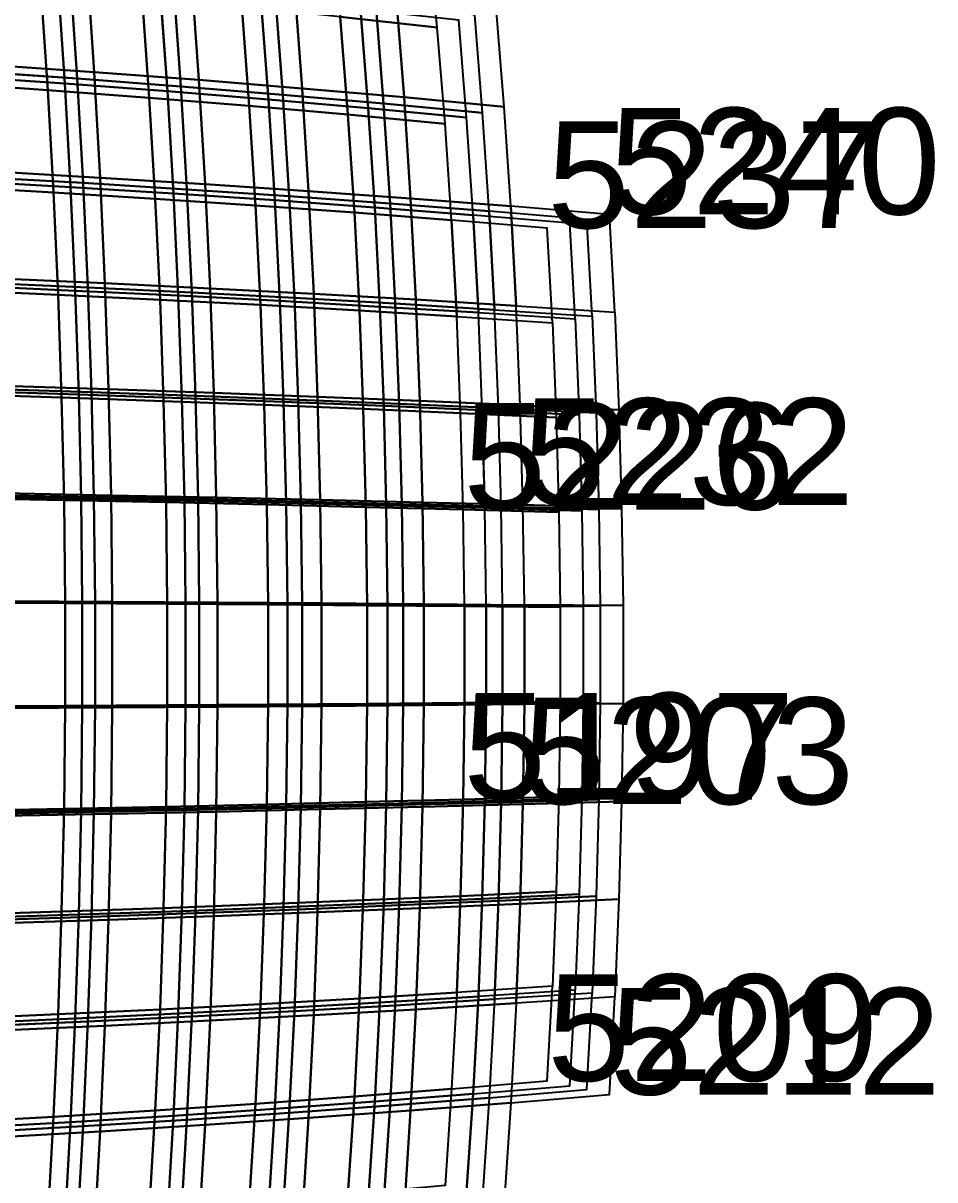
# Model space of a CAD drawing. Extents: x -19.1 to 22, y -19.1 to 19.9.
# Drawn here: x 13.43 to 21.98, y -4.93 to 5.92 of the extents above; entities that cross this region are included whole.
import ezdxf

# ---------------------------------------------------------------- set-up
doc = ezdxf.new("R2010")
doc.units = 0
for name, color, linetype in [('ERRORS', 7, 'CONTINUOUS'), ('LOWERTENDONS', 7, 'CONTINUOUS'), ('TESTBASES', 7, 'CONTINUOUS'), ('UPPERTENDONS', 7, 'CONTINUOUS')]:
    doc.layers.add(name, color=color, linetype=linetype)
doc.styles.get("Standard").update_dxf_attribs({"font": 'ARIAL.TTF', "width": 40, "oblique": 50})

msp = doc.modelspace()

# ---------------------------------------------------------------- linework, layer by layer
at = {"layer": 'LOWERTENDONS'}
for p, q in [((13.75, 6.324, 31.404), (13.816, 5.355, 31.554)), ((14.779, 5.284, 31.127), (14.71, 6.239, 30.983)), ((15.657, 6.149, 30.533), (15.727, 5.206, 30.672)), ((16.591, 6.051, 30.055), (16.664, 5.124, 30.187)), ((17.586, 5.037, 29.675), (17.512, 5.95, 29.549)), ((13.816, 5.355, 31.554), (13.87, 4.385, 31.68)), ((14.835, 4.326, 31.248), (14.779, 5.284, 31.127)), ((15.727, 5.206, 30.672), (15.786, 4.262, 30.786)), ((16.664, 5.124, 30.187), (16.725, 4.194, 30.298)), ((17.647, 4.122, 29.78), (17.586, 5.037, 29.675)), ((13.87, 4.385, 31.68), (13.914, 3.413, 31.781)), ((14.881, 3.367, 31.344), (14.835, 4.326, 31.248)), ((15.786, 4.262, 30.786), (15.835, 3.317, 30.879)), ((16.725, 4.194, 30.298), (16.772, 3.263, 30.385)), ((17.697, 3.207, 29.862), (17.647, 4.122, 29.78)), ((13.914, 3.413, 31.781), (13.947, 2.439, 31.856)), ((14.915, 2.406, 31.415), (14.881, 3.367, 31.344)), ((15.835, 3.317, 30.879), (15.869, 2.369, 30.948)), ((16.772, 3.263, 30.385), (16.81, 2.332, 30.45)), ((17.733, 2.292, 29.924), (17.697, 3.207, 29.862)), ((13.947, 2.439, 31.856), (13.969, 1.464, 31.905)), ((14.938, 1.445, 31.464), (14.915, 2.406, 31.415)), ((15.869, 2.369, 30.948), (15.893, 1.422, 30.994)), ((16.81, 2.332, 30.45), (16.833, 1.399, 30.495)), ((17.758, 1.376, 29.967), (17.733, 2.292, 29.924)), ((13.969, 1.464, 31.905), (13.979, 0.488, 31.929)), ((14.949, 0.482, 31.488), (14.938, 1.445, 31.464)), ((15.893, 1.422, 30.994), (15.906, 0.474, 31.017)), ((16.833, 1.399, 30.495), (16.845, 0.466, 30.516)), ((17.771, 0.458, 29.986), (17.758, 1.376, 29.967)), ((13.979, 0.488, 31.929), (13.979, -0.488, 31.929)), ((14.949, -0.482, 31.488), (14.949, 0.482, 31.488)), ((15.906, 0.474, 31.017), (15.906, -0.474, 31.017)), ((16.845, 0.466, 30.516), (16.845, -0.466, 30.516)), ((17.771, -0.458, 29.986), (17.771, 0.458, 29.986)), ((13.979, -0.488, 31.929), (13.969, -1.464, 31.905)), ((14.938, -1.445, 31.464), (14.949, -0.482, 31.488)), ((15.906, -0.474, 31.017), (15.893, -1.422, 30.994)), ((16.845, -0.466, 30.516), (16.833, -1.399, 30.495)), ((17.758, -1.376, 29.967), (17.771, -0.458, 29.986)), ((16.833, -1.399, 30.495), (16.81, -2.332, 30.45)), ((17.733, -2.292, 29.924), (17.758, -1.376, 29.967)), ((13.969, -1.464, 31.905), (13.947, -2.439, 31.856)), ((14.915, -2.406, 31.415), (14.938, -1.445, 31.464)), ((15.893, -1.422, 30.994), (15.869, -2.369, 30.948)), ((15.869, -2.369, 30.948), (15.835, -3.317, 30.879)), ((16.81, -2.332, 30.45), (16.772, -3.263, 30.385)), ((17.697, -3.207, 29.862), (17.733, -2.292, 29.924)), ((13.947, -2.439, 31.856), (13.914, -3.413, 31.781)), ((14.881, -3.367, 31.344), (14.915, -2.406, 31.415)), ((17.647, -4.122, 29.78), (17.697, -3.207, 29.862)), ((15.835, -3.317, 30.879), (15.786, -4.262, 30.786)), ((16.772, -3.263, 30.385), (16.725, -4.194, 30.298)), ((13.914, -3.413, 31.781), (13.87, -4.385, 31.68)), ((14.835, -4.326, 31.248), (14.881, -3.367, 31.344)), ((17.586, -5.037, 29.675), (17.647, -4.122, 29.78)), ((16.725, -4.194, 30.298), (16.664, -5.124, 30.187)), ((14.779, -5.284, 31.127), (14.835, -4.326, 31.248)), ((15.786, -4.262, 30.786), (15.727, -5.206, 30.672)), ((13.87, -4.385, 31.68), (13.816, -5.355, 31.554))]:
    msp.add_line(p, q, dxfattribs=at)
at = {"layer": 'TESTBASES'}
for points in [[(17.311, 5.882, 29.21), (17.224, 6.783, 29.066), (16.316, 6.898, 29.558), (16.401, 5.982, 29.71)], [(13.098, 5.532, 32.593), (14.093, 5.463, 32.188), (14.026, 6.451, 32.035), (13.034, 6.531, 32.433)], [(12.84, 5.423, 31.952), (13.816, 5.355, 31.554), (13.75, 6.324, 31.404), (12.778, 6.402, 31.795)], [(12.84, 5.423, 31.952), (13.816, 5.355, 31.554), (13.75, 6.324, 31.404), (12.778, 6.402, 31.795)], [(12.951, 5.47, 32.227), (13.934, 5.402, 31.826), (13.868, 6.378, 31.675), (12.888, 6.458, 32.068)], [(12.951, 5.47, 32.227), (13.934, 5.402, 31.826), (13.868, 6.378, 31.675), (12.888, 6.458, 32.068)], [(14.093, 5.463, 32.188), (15.075, 5.39, 31.752), (15.005, 6.364, 31.605), (14.026, 6.451, 32.035)], [(12.693, 5.361, 31.585), (13.657, 5.294, 31.192), (13.592, 6.251, 31.044), (12.631, 6.329, 31.43)], [(13.816, 5.355, 31.554), (14.779, 5.284, 31.127), (14.71, 6.239, 30.983), (13.75, 6.324, 31.404)], [(13.816, 5.355, 31.554), (14.779, 5.284, 31.127), (14.71, 6.239, 30.983), (13.75, 6.324, 31.404)], [(13.934, 5.402, 31.826), (14.906, 5.329, 31.395), (14.836, 6.292, 31.249), (13.868, 6.378, 31.675)], [(13.934, 5.402, 31.826), (14.906, 5.329, 31.395), (14.836, 6.292, 31.249), (13.868, 6.378, 31.675)], [(15.075, 5.39, 31.752), (16.043, 5.31, 31.288), (15.971, 6.272, 31.146), (15.005, 6.364, 31.605)], [(13.657, 5.294, 31.192), (14.609, 5.223, 30.77), (14.541, 6.167, 30.627), (13.592, 6.251, 31.044)], [(14.779, 5.284, 31.127), (15.727, 5.206, 30.672), (15.657, 6.149, 30.533), (14.71, 6.239, 30.983)], [(14.779, 5.284, 31.127), (15.727, 5.206, 30.672), (15.657, 6.149, 30.533), (14.71, 6.239, 30.983)], [(14.906, 5.329, 31.395), (15.863, 5.251, 30.936), (15.791, 6.201, 30.796), (14.836, 6.292, 31.249)], [(14.906, 5.329, 31.395), (15.863, 5.251, 30.936), (15.791, 6.201, 30.796), (14.836, 6.292, 31.249)], [(15.863, 5.251, 30.936), (16.808, 5.168, 30.447), (16.734, 6.104, 30.314), (15.791, 6.201, 30.796)], [(15.863, 5.251, 30.936), (16.808, 5.168, 30.447), (16.734, 6.104, 30.314), (15.791, 6.201, 30.796)], [(16.043, 5.31, 31.288), (16.999, 5.227, 30.794), (16.925, 6.173, 30.658), (15.971, 6.272, 31.146)], [(14.609, 5.223, 30.77), (15.547, 5.146, 30.32), (15.477, 6.078, 30.183), (14.541, 6.167, 30.627)], [(15.547, 5.146, 30.32), (16.473, 5.065, 29.841), (16.401, 5.982, 29.71), (15.477, 6.078, 30.183)], [(15.727, 5.206, 30.672), (16.664, 5.124, 30.187), (16.591, 6.051, 30.055), (15.657, 6.149, 30.533)], [(15.727, 5.206, 30.672), (16.664, 5.124, 30.187), (16.591, 6.051, 30.055), (15.657, 6.149, 30.533)], [(17.737, 5.08, 29.93), (17.663, 6.001, 29.803), (16.734, 6.104, 30.314), (16.808, 5.168, 30.447)], [(17.737, 5.08, 29.93), (17.663, 6.001, 29.803), (16.734, 6.104, 30.314), (16.808, 5.168, 30.447)], [(17.939, 5.138, 30.27), (17.864, 6.07, 30.142), (16.925, 6.173, 30.658), (16.999, 5.227, 30.794)], [(17.384, 4.979, 29.334), (17.311, 5.882, 29.21), (16.401, 5.982, 29.71), (16.473, 5.065, 29.841)], [(17.586, 5.037, 29.675), (17.512, 5.95, 29.549), (16.591, 6.051, 30.055), (16.664, 5.124, 30.187)], [(17.586, 5.037, 29.675), (17.512, 5.95, 29.549), (16.591, 6.051, 30.055), (16.664, 5.124, 30.187)], [(13.99, 4.423, 31.952), (13.934, 5.402, 31.826), (12.951, 5.47, 32.227), (13.004, 4.479, 32.358)], [(13.99, 4.423, 31.952), (13.934, 5.402, 31.826), (12.951, 5.47, 32.227), (13.004, 4.479, 32.358)], [(14.149, 4.473, 32.316), (14.093, 5.463, 32.188), (13.098, 5.532, 32.593), (13.152, 4.53, 32.726)], [(15.133, 4.412, 31.875), (15.075, 5.39, 31.752), (14.093, 5.463, 32.188), (14.149, 4.473, 32.316)], [(13.711, 4.335, 31.316), (13.657, 5.294, 31.192), (12.693, 5.361, 31.585), (12.745, 4.39, 31.714)], [(13.87, 4.385, 31.68), (13.816, 5.355, 31.554), (12.84, 5.423, 31.952), (12.893, 4.441, 32.082)], [(13.87, 4.385, 31.68), (13.816, 5.355, 31.554), (12.84, 5.423, 31.952), (12.893, 4.441, 32.082)], [(14.835, 4.326, 31.248), (14.779, 5.284, 31.127), (13.816, 5.355, 31.554), (13.87, 4.385, 31.68)], [(14.835, 4.326, 31.248), (14.779, 5.284, 31.127), (13.816, 5.355, 31.554), (13.87, 4.385, 31.68)], [(14.963, 4.363, 31.516), (14.906, 5.329, 31.395), (13.934, 5.402, 31.826), (13.99, 4.423, 31.952)], [(14.963, 4.363, 31.516), (14.906, 5.329, 31.395), (13.934, 5.402, 31.826), (13.99, 4.423, 31.952)], [(15.922, 4.299, 31.051), (15.863, 5.251, 30.936), (14.906, 5.329, 31.395), (14.963, 4.363, 31.516)], [(15.922, 4.299, 31.051), (15.863, 5.251, 30.936), (14.906, 5.329, 31.395), (14.963, 4.363, 31.516)], [(16.103, 4.347, 31.404), (16.043, 5.31, 31.288), (15.075, 5.39, 31.752), (15.133, 4.412, 31.875)], [(14.665, 4.276, 30.889), (14.609, 5.223, 30.77), (13.657, 5.294, 31.192), (13.711, 4.335, 31.316)], [(15.605, 4.213, 30.433), (15.547, 5.146, 30.32), (14.609, 5.223, 30.77), (14.665, 4.276, 30.889)], [(15.786, 4.262, 30.786), (15.727, 5.206, 30.672), (14.779, 5.284, 31.127), (14.835, 4.326, 31.248)], [(15.786, 4.262, 30.786), (15.727, 5.206, 30.672), (14.779, 5.284, 31.127), (14.835, 4.326, 31.248)], [(16.869, 4.23, 30.558), (16.808, 5.168, 30.447), (15.863, 5.251, 30.936), (15.922, 4.299, 31.051)], [(16.869, 4.23, 30.558), (16.808, 5.168, 30.447), (15.863, 5.251, 30.936), (15.922, 4.299, 31.051)], [(17.061, 4.278, 30.906), (16.999, 5.227, 30.794), (16.043, 5.31, 31.288), (16.103, 4.347, 31.404)], [(18.002, 4.205, 30.378), (17.939, 5.138, 30.27), (16.999, 5.227, 30.794), (17.061, 4.278, 30.906)], [(16.533, 4.146, 29.95), (16.473, 5.065, 29.841), (15.547, 5.146, 30.32), (15.605, 4.213, 30.433)], [(16.725, 4.194, 30.298), (16.664, 5.124, 30.187), (15.727, 5.206, 30.672), (15.786, 4.262, 30.786)], [(16.725, 4.194, 30.298), (16.664, 5.124, 30.187), (15.727, 5.206, 30.672), (15.786, 4.262, 30.786)], [(17.647, 4.122, 29.78), (17.586, 5.037, 29.675), (16.664, 5.124, 30.187), (16.725, 4.194, 30.298)], [(17.647, 4.122, 29.78), (17.586, 5.037, 29.675), (16.664, 5.124, 30.187), (16.725, 4.194, 30.298)], [(17.799, 4.158, 30.036), (17.737, 5.08, 29.93), (16.808, 5.168, 30.447), (16.869, 4.23, 30.558)], [(17.799, 4.158, 30.036), (17.737, 5.08, 29.93), (16.808, 5.168, 30.447), (16.869, 4.23, 30.558)], [(17.445, 4.075, 29.438), (17.384, 4.979, 29.334), (16.473, 5.065, 29.841), (16.533, 4.146, 29.95)], [(13.047, 3.486, 32.463), (14.033, 3.443, 32.054), (13.99, 4.423, 31.952), (13.004, 4.479, 32.358)], [(13.047, 3.486, 32.463), (14.033, 3.443, 32.054), (13.99, 4.423, 31.952), (13.004, 4.479, 32.358)], [(13.195, 3.526, 32.833), (14.193, 3.482, 32.419), (14.149, 4.473, 32.316), (13.152, 4.53, 32.726)], [(14.193, 3.482, 32.419), (15.18, 3.434, 31.973), (15.133, 4.412, 31.875), (14.149, 4.473, 32.316)], [(12.787, 3.417, 31.817), (13.754, 3.374, 31.416), (13.711, 4.335, 31.316), (12.745, 4.39, 31.714)], [(12.935, 3.457, 32.186), (13.914, 3.413, 31.781), (13.87, 4.385, 31.68), (12.893, 4.441, 32.082)], [(12.935, 3.457, 32.186), (13.914, 3.413, 31.781), (13.87, 4.385, 31.68), (12.893, 4.441, 32.082)], [(13.914, 3.413, 31.781), (14.881, 3.367, 31.344), (14.835, 4.326, 31.248), (13.87, 4.385, 31.68)], [(13.914, 3.413, 31.781), (14.881, 3.367, 31.344), (14.835, 4.326, 31.248), (13.87, 4.385, 31.68)], [(14.033, 3.443, 32.054), (15.009, 3.396, 31.613), (14.963, 4.363, 31.516), (13.99, 4.423, 31.952)], [(14.033, 3.443, 32.054), (15.009, 3.396, 31.613), (14.963, 4.363, 31.516), (13.99, 4.423, 31.952)], [(15.009, 3.396, 31.613), (15.971, 3.346, 31.145), (15.922, 4.299, 31.051), (14.963, 4.363, 31.516)], [(15.009, 3.396, 31.613), (15.971, 3.346, 31.145), (15.922, 4.299, 31.051), (14.963, 4.363, 31.516)], [(15.18, 3.434, 31.973), (16.153, 3.384, 31.499), (16.103, 4.347, 31.404), (15.133, 4.412, 31.875)], [(16.153, 3.384, 31.499), (17.109, 3.329, 30.995), (17.061, 4.278, 30.906), (16.103, 4.347, 31.404)], [(13.754, 3.374, 31.416), (14.71, 3.328, 30.984), (14.665, 4.276, 30.889), (13.711, 4.335, 31.316)], [(14.71, 3.328, 30.984), (15.653, 3.279, 30.525), (15.605, 4.213, 30.433), (14.665, 4.276, 30.889)], [(14.881, 3.367, 31.344), (15.835, 3.317, 30.879), (15.786, 4.262, 30.786), (14.835, 4.326, 31.248)], [(14.881, 3.367, 31.344), (15.835, 3.317, 30.879), (15.786, 4.262, 30.786), (14.835, 4.326, 31.248)], [(15.835, 3.317, 30.879), (16.772, 3.263, 30.385), (16.725, 4.194, 30.298), (15.786, 4.262, 30.786)], [(15.835, 3.317, 30.879), (16.772, 3.263, 30.385), (16.725, 4.194, 30.298), (15.786, 4.262, 30.786)], [(15.971, 3.346, 31.145), (16.917, 3.292, 30.646), (16.869, 4.23, 30.558), (15.922, 4.299, 31.051)], [(15.971, 3.346, 31.145), (16.917, 3.292, 30.646), (16.869, 4.23, 30.558), (15.922, 4.299, 31.051)], [(18.052, 3.271, 30.461), (18.002, 4.205, 30.378), (17.061, 4.278, 30.906), (17.109, 3.329, 30.995)], [(15.653, 3.279, 30.525), (16.58, 3.226, 30.036), (16.533, 4.146, 29.95), (15.605, 4.213, 30.433)], [(17.494, 3.17, 29.519), (17.445, 4.075, 29.438), (16.533, 4.146, 29.95), (16.58, 3.226, 30.036)], [(17.697, 3.207, 29.862), (17.647, 4.122, 29.78), (16.725, 4.194, 30.298), (16.772, 3.263, 30.385)], [(17.697, 3.207, 29.862), (17.647, 4.122, 29.78), (16.725, 4.194, 30.298), (16.772, 3.263, 30.385)], [(17.849, 3.234, 30.119), (17.799, 4.158, 30.036), (16.869, 4.23, 30.558), (16.917, 3.292, 30.646)], [(17.849, 3.234, 30.119), (17.799, 4.158, 30.036), (16.869, 4.23, 30.558), (16.917, 3.292, 30.646)], [(17.849, 3.234, 30.119), (18.765, 3.175, 29.565), (18.715, 4.081, 29.485), (17.799, 4.158, 30.036)], [(17.849, 3.234, 30.119), (18.765, 3.175, 29.565), (18.715, 4.081, 29.485), (17.799, 4.158, 30.036)], [(18.052, 3.271, 30.461), (18.978, 3.211, 29.901), (18.927, 4.128, 29.82), (18.002, 4.205, 30.378)], [(17.494, 3.17, 29.519), (18.391, 3.112, 28.976), (18.342, 4, 28.898), (17.445, 4.075, 29.438)], [(17.697, 3.207, 29.862), (18.604, 3.148, 29.312), (18.555, 4.046, 29.233), (17.647, 4.122, 29.78)], [(17.697, 3.207, 29.862), (18.604, 3.148, 29.312), (18.555, 4.046, 29.233), (17.647, 4.122, 29.78)], [(14.067, 2.46, 32.13), (14.033, 3.443, 32.054), (13.047, 3.486, 32.463), (13.077, 2.492, 32.542)], [(14.067, 2.46, 32.13), (14.033, 3.443, 32.054), (13.047, 3.486, 32.463), (13.077, 2.492, 32.542)], [(14.227, 2.488, 32.495), (14.193, 3.482, 32.419), (13.195, 3.526, 32.833), (13.226, 2.52, 32.912)], [(15.215, 2.454, 32.046), (15.18, 3.434, 31.973), (14.193, 3.482, 32.419), (14.227, 2.488, 32.495)], [(13.787, 2.411, 31.49), (13.754, 3.374, 31.416), (12.787, 3.417, 31.817), (12.817, 2.442, 31.894)], [(13.947, 2.439, 31.856), (13.914, 3.413, 31.781), (12.935, 3.457, 32.186), (12.966, 2.47, 32.264)], [(13.947, 2.439, 31.856), (13.914, 3.413, 31.781), (12.935, 3.457, 32.186), (12.966, 2.47, 32.264)], [(14.744, 2.378, 31.055), (14.71, 3.328, 30.984), (13.754, 3.374, 31.416), (13.787, 2.411, 31.49)], [(14.915, 2.406, 31.415), (14.881, 3.367, 31.344), (13.914, 3.413, 31.781), (13.947, 2.439, 31.856)], [(14.915, 2.406, 31.415), (14.881, 3.367, 31.344), (13.914, 3.413, 31.781), (13.947, 2.439, 31.856)], [(15.044, 2.426, 31.686), (15.009, 3.396, 31.613), (14.033, 3.443, 32.054), (14.067, 2.46, 32.13)], [(15.044, 2.426, 31.686), (15.009, 3.396, 31.613), (14.033, 3.443, 32.054), (14.067, 2.46, 32.13)], [(15.869, 2.369, 30.948), (15.835, 3.317, 30.879), (14.881, 3.367, 31.344), (14.915, 2.406, 31.415)], [(15.869, 2.369, 30.948), (15.835, 3.317, 30.879), (14.881, 3.367, 31.344), (14.915, 2.406, 31.415)], [(16.006, 2.39, 31.214), (15.971, 3.346, 31.145), (15.009, 3.396, 31.613), (15.044, 2.426, 31.686)], [(16.006, 2.39, 31.214), (15.971, 3.346, 31.145), (15.009, 3.396, 31.613), (15.044, 2.426, 31.686)], [(16.188, 2.417, 31.57), (16.153, 3.384, 31.499), (15.18, 3.434, 31.973), (15.215, 2.454, 32.046)], [(17.147, 2.379, 31.062), (17.109, 3.329, 30.995), (16.153, 3.384, 31.499), (16.188, 2.417, 31.57)], [(15.687, 2.342, 30.593), (15.653, 3.279, 30.525), (14.71, 3.328, 30.984), (14.744, 2.378, 31.055)], [(16.617, 2.305, 30.101), (16.58, 3.226, 30.036), (15.653, 3.279, 30.525), (15.687, 2.342, 30.593)], [(16.81, 2.332, 30.45), (16.772, 3.263, 30.385), (15.835, 3.317, 30.879), (15.869, 2.369, 30.948)], [(16.81, 2.332, 30.45), (16.772, 3.263, 30.385), (15.835, 3.317, 30.879), (15.869, 2.369, 30.948)], [(16.955, 2.352, 30.712), (16.917, 3.292, 30.646), (15.971, 3.346, 31.145), (16.006, 2.39, 31.214)], [(16.955, 2.352, 30.712), (16.917, 3.292, 30.646), (15.971, 3.346, 31.145), (16.006, 2.39, 31.214)], [(17.733, 2.292, 29.924), (17.697, 3.207, 29.862), (16.772, 3.263, 30.385), (16.81, 2.332, 30.45)], [(17.733, 2.292, 29.924), (17.697, 3.207, 29.862), (16.772, 3.263, 30.385), (16.81, 2.332, 30.45)], [(17.886, 2.311, 30.182), (17.849, 3.234, 30.119), (16.917, 3.292, 30.646), (16.955, 2.352, 30.712)], [(17.886, 2.311, 30.182), (17.849, 3.234, 30.119), (16.917, 3.292, 30.646), (16.955, 2.352, 30.712)], [(18.09, 2.338, 30.525), (18.052, 3.271, 30.461), (17.109, 3.329, 30.995), (17.147, 2.379, 31.062)], [(18.052, 3.271, 30.461), (18.978, 3.211, 29.901), (19.015, 2.294, 29.961), (18.09, 2.338, 30.525)], [(17.53, 2.265, 29.581), (17.494, 3.17, 29.519), (16.58, 3.226, 30.036), (16.617, 2.305, 30.101)], [(17.494, 3.17, 29.519), (18.391, 3.112, 28.976), (18.427, 2.223, 29.034), (17.53, 2.265, 29.581)], [(17.697, 3.207, 29.862), (18.604, 3.148, 29.312), (18.641, 2.249, 29.371), (17.733, 2.292, 29.924)], [(17.697, 3.207, 29.862), (18.604, 3.148, 29.312), (18.641, 2.249, 29.371), (17.733, 2.292, 29.924)], [(17.849, 3.234, 30.119), (18.765, 3.175, 29.565), (18.801, 2.268, 29.624), (17.886, 2.311, 30.182)], [(17.849, 3.234, 30.119), (18.765, 3.175, 29.565), (18.801, 2.268, 29.624), (17.886, 2.311, 30.182)], [(13.248, 1.513, 32.965), (14.25, 1.493, 32.546), (14.227, 2.488, 32.495), (13.226, 2.52, 32.912)], [(12.838, 1.466, 31.945), (13.809, 1.447, 31.539), (13.787, 2.411, 31.49), (12.817, 2.442, 31.894)], [(12.987, 1.483, 32.316), (13.969, 1.464, 31.905), (13.947, 2.439, 31.856), (12.966, 2.47, 32.264)], [(12.987, 1.483, 32.316), (13.969, 1.464, 31.905), (13.947, 2.439, 31.856), (12.966, 2.47, 32.264)], [(13.099, 1.496, 32.594), (14.09, 1.476, 32.18), (14.067, 2.46, 32.13), (13.077, 2.492, 32.542)], [(13.099, 1.496, 32.594), (14.09, 1.476, 32.18), (14.067, 2.46, 32.13), (13.077, 2.492, 32.542)], [(13.809, 1.447, 31.539), (14.767, 1.428, 31.103), (14.744, 2.378, 31.055), (13.787, 2.411, 31.49)], [(13.969, 1.464, 31.905), (14.938, 1.445, 31.464), (14.915, 2.406, 31.415), (13.947, 2.439, 31.856)], [(13.969, 1.464, 31.905), (14.938, 1.445, 31.464), (14.915, 2.406, 31.415), (13.947, 2.439, 31.856)], [(14.09, 1.476, 32.18), (15.067, 1.457, 31.735), (15.044, 2.426, 31.686), (14.067, 2.46, 32.13)], [(14.09, 1.476, 32.18), (15.067, 1.457, 31.735), (15.044, 2.426, 31.686), (14.067, 2.46, 32.13)], [(14.25, 1.493, 32.546), (15.238, 1.474, 32.096), (15.215, 2.454, 32.046), (14.227, 2.488, 32.495)], [(14.938, 1.445, 31.464), (15.893, 1.422, 30.994), (15.869, 2.369, 30.948), (14.915, 2.406, 31.415)], [(14.938, 1.445, 31.464), (15.893, 1.422, 30.994), (15.869, 2.369, 30.948), (14.915, 2.406, 31.415)], [(15.067, 1.457, 31.735), (16.03, 1.435, 31.26), (16.006, 2.39, 31.214), (15.044, 2.426, 31.686)], [(15.067, 1.457, 31.735), (16.03, 1.435, 31.26), (16.006, 2.39, 31.214), (15.044, 2.426, 31.686)], [(15.238, 1.474, 32.096), (16.213, 1.451, 31.616), (16.188, 2.417, 31.57), (15.215, 2.454, 32.046)], [(16.03, 1.435, 31.26), (16.978, 1.411, 30.757), (16.955, 2.352, 30.712), (16.006, 2.39, 31.214)], [(16.03, 1.435, 31.26), (16.978, 1.411, 30.757), (16.955, 2.352, 30.712), (16.006, 2.39, 31.214)], [(16.213, 1.451, 31.616), (17.171, 1.427, 31.107), (17.147, 2.379, 31.062), (16.188, 2.417, 31.57)], [(14.767, 1.428, 31.103), (15.711, 1.406, 30.638), (15.687, 2.342, 30.593), (14.744, 2.378, 31.055)], [(15.711, 1.406, 30.638), (16.64, 1.383, 30.145), (16.617, 2.305, 30.101), (15.687, 2.342, 30.593)], [(15.893, 1.422, 30.994), (16.833, 1.399, 30.495), (16.81, 2.332, 30.45), (15.869, 2.369, 30.948)], [(15.893, 1.422, 30.994), (16.833, 1.399, 30.495), (16.81, 2.332, 30.45), (15.869, 2.369, 30.948)], [(17.554, 1.36, 29.623), (17.53, 2.265, 29.581), (16.617, 2.305, 30.101), (16.64, 1.383, 30.145)], [(17.758, 1.376, 29.967), (17.733, 2.292, 29.924), (16.81, 2.332, 30.45), (16.833, 1.399, 30.495)], [(17.758, 1.376, 29.967), (17.733, 2.292, 29.924), (16.81, 2.332, 30.45), (16.833, 1.399, 30.495)], [(17.911, 1.388, 30.225), (17.886, 2.311, 30.182), (16.955, 2.352, 30.712), (16.978, 1.411, 30.757)], [(17.911, 1.388, 30.225), (17.886, 2.311, 30.182), (16.955, 2.352, 30.712), (16.978, 1.411, 30.757)], [(18.114, 1.403, 30.569), (18.09, 2.338, 30.525), (17.147, 2.379, 31.062), (17.171, 1.427, 31.107)], [(17.733, 2.292, 29.924), (18.641, 2.249, 29.371), (18.666, 1.349, 29.409), (17.759, 1.376, 29.966)], [(17.733, 2.292, 29.924), (18.641, 2.249, 29.371), (18.666, 1.349, 29.409), (17.759, 1.376, 29.966)], [(17.886, 2.311, 30.182), (18.801, 2.268, 29.624), (18.827, 1.361, 29.663), (17.912, 1.388, 30.224)], [(17.886, 2.311, 30.182), (18.801, 2.268, 29.624), (18.827, 1.361, 29.663), (17.912, 1.388, 30.224)], [(18.09, 2.338, 30.525), (19.015, 2.294, 29.961), (19.041, 1.377, 30), (18.115, 1.403, 30.568)], [(17.53, 2.265, 29.581), (18.427, 2.223, 29.034), (18.452, 1.334, 29.072), (17.555, 1.36, 29.622)], [(13.819, 0.482, 31.563), (13.809, 1.447, 31.539), (12.838, 1.466, 31.945), (12.849, 0.488, 31.971)], [(13.979, 0.488, 31.929), (13.969, 1.464, 31.905), (12.987, 1.483, 32.316), (12.998, 0.494, 32.342)], [(13.979, 0.488, 31.929), (13.969, 1.464, 31.905), (12.987, 1.483, 32.316), (12.998, 0.494, 32.342)], [(14.1, 0.492, 32.204), (14.09, 1.476, 32.18), (13.099, 1.496, 32.594), (13.11, 0.498, 32.62)], [(14.1, 0.492, 32.204), (14.09, 1.476, 32.18), (13.099, 1.496, 32.594), (13.11, 0.498, 32.62)], [(14.26, 0.497, 32.571), (14.25, 1.493, 32.546), (13.248, 1.513, 32.965), (13.259, 0.504, 32.992)], [(14.777, 0.476, 31.127), (14.767, 1.428, 31.103), (13.809, 1.447, 31.539), (13.819, 0.482, 31.563)], [(14.949, 0.482, 31.488), (14.938, 1.445, 31.464), (13.969, 1.464, 31.905), (13.979, 0.488, 31.929)], [(14.949, 0.482, 31.488), (14.938, 1.445, 31.464), (13.969, 1.464, 31.905), (13.979, 0.488, 31.929)], [(15.077, 0.486, 31.759), (15.067, 1.457, 31.735), (14.09, 1.476, 32.18), (14.1, 0.492, 32.204)], [(15.077, 0.486, 31.759), (15.067, 1.457, 31.735), (14.09, 1.476, 32.18), (14.1, 0.492, 32.204)], [(15.249, 0.491, 32.121), (15.238, 1.474, 32.096), (14.25, 1.493, 32.546), (14.26, 0.497, 32.571)], [(15.723, 0.469, 30.661), (15.711, 1.406, 30.638), (14.767, 1.428, 31.103), (14.777, 0.476, 31.127)], [(15.906, 0.474, 31.017), (15.893, 1.422, 30.994), (14.938, 1.445, 31.464), (14.949, 0.482, 31.488)], [(15.906, 0.474, 31.017), (15.893, 1.422, 30.994), (14.938, 1.445, 31.464), (14.949, 0.482, 31.488)], [(16.042, 0.479, 31.284), (16.03, 1.435, 31.26), (15.067, 1.457, 31.735), (15.077, 0.486, 31.759)], [(16.042, 0.479, 31.284), (16.03, 1.435, 31.26), (15.067, 1.457, 31.735), (15.077, 0.486, 31.759)], [(16.225, 0.484, 31.64), (16.213, 1.451, 31.616), (15.238, 1.474, 32.096), (15.249, 0.491, 32.121)], [(16.845, 0.466, 30.516), (16.833, 1.399, 30.495), (15.893, 1.422, 30.994), (15.906, 0.474, 31.017)], [(16.845, 0.466, 30.516), (16.833, 1.399, 30.495), (15.893, 1.422, 30.994), (15.906, 0.474, 31.017)], [(16.99, 0.47, 30.779), (16.978, 1.411, 30.757), (16.03, 1.435, 31.26), (16.042, 0.479, 31.284)], [(16.99, 0.47, 30.779), (16.978, 1.411, 30.757), (16.03, 1.435, 31.26), (16.042, 0.479, 31.284)], [(17.184, 0.476, 31.129), (17.171, 1.427, 31.107), (16.213, 1.451, 31.616), (16.225, 0.484, 31.64)], [(17.924, 0.462, 30.244), (17.911, 1.388, 30.225), (16.978, 1.411, 30.757), (16.99, 0.47, 30.779)], [(17.924, 0.462, 30.244), (17.911, 1.388, 30.225), (16.978, 1.411, 30.757), (16.99, 0.47, 30.779)], [(18.128, 0.467, 30.588), (18.114, 1.403, 30.569), (17.171, 1.427, 31.107), (17.184, 0.476, 31.129)], [(16.652, 0.461, 30.166), (16.64, 1.383, 30.145), (15.711, 1.406, 30.638), (15.723, 0.469, 30.661)], [(17.567, 0.453, 29.642), (17.554, 1.36, 29.623), (16.64, 1.383, 30.145), (16.652, 0.461, 30.166)], [(17.771, 0.458, 29.986), (17.758, 1.376, 29.967), (16.833, 1.399, 30.495), (16.845, 0.466, 30.516)], [(17.771, 0.458, 29.986), (17.758, 1.376, 29.967), (16.833, 1.399, 30.495), (16.845, 0.466, 30.516)], [(17.554, 1.36, 29.623), (18.452, 1.334, 29.072), (18.465, 0.445, 29.092), (17.567, 0.453, 29.643)], [(17.758, 1.376, 29.967), (18.666, 1.349, 29.409), (18.679, 0.45, 29.43), (17.771, 0.458, 29.987)], [(17.758, 1.376, 29.967), (18.666, 1.349, 29.409), (18.679, 0.45, 29.43), (17.771, 0.458, 29.987)], [(17.911, 1.388, 30.225), (18.827, 1.361, 29.663), (18.84, 0.454, 29.683), (17.924, 0.462, 30.245)], [(17.911, 1.388, 30.225), (18.827, 1.361, 29.663), (18.84, 0.454, 29.683), (17.924, 0.462, 30.245)], [(18.114, 1.403, 30.569), (19.041, 1.377, 30), (19.054, 0.459, 30.021), (18.128, 0.467, 30.589)], [(12.849, 0.488, 31.971), (13.819, 0.482, 31.563), (13.819, -0.482, 31.563), (12.849, -0.488, 31.971)], [(12.998, 0.494, 32.342), (13.979, 0.488, 31.929), (13.979, -0.488, 31.929), (12.998, -0.494, 32.342)], [(12.998, 0.494, 32.342), (13.979, 0.488, 31.929), (13.979, -0.488, 31.929), (12.998, -0.494, 32.342)], [(13.11, 0.498, 32.62), (14.1, 0.492, 32.204), (14.1, -0.492, 32.204), (13.11, -0.498, 32.62)], [(13.11, 0.498, 32.62), (14.1, 0.492, 32.204), (14.1, -0.492, 32.204), (13.11, -0.498, 32.62)], [(13.259, 0.504, 32.992), (14.26, 0.497, 32.571), (14.26, -0.497, 32.571), (13.259, -0.504, 32.992)], [(13.819, 0.482, 31.563), (14.777, 0.476, 31.127), (14.777, -0.476, 31.127), (13.819, -0.482, 31.563)], [(13.979, 0.488, 31.929), (14.949, 0.482, 31.488), (14.949, -0.482, 31.488), (13.979, -0.488, 31.929)], [(13.979, 0.488, 31.929), (14.949, 0.482, 31.488), (14.949, -0.482, 31.488), (13.979, -0.488, 31.929)], [(14.1, 0.492, 32.204), (15.077, 0.486, 31.759), (15.077, -0.486, 31.759), (14.1, -0.492, 32.204)], [(14.1, 0.492, 32.204), (15.077, 0.486, 31.759), (15.077, -0.486, 31.759), (14.1, -0.492, 32.204)], [(14.26, 0.497, 32.571), (15.249, 0.491, 32.121), (15.249, -0.491, 32.121), (14.26, -0.497, 32.571)], [(14.777, 0.476, 31.127), (15.723, 0.469, 30.661), (15.723, -0.469, 30.661), (14.777, -0.476, 31.127)], [(14.949, 0.482, 31.488), (15.906, 0.474, 31.017), (15.906, -0.474, 31.017), (14.949, -0.482, 31.488)], [(14.949, 0.482, 31.488), (15.906, 0.474, 31.017), (15.906, -0.474, 31.017), (14.949, -0.482, 31.488)], [(15.077, 0.486, 31.759), (16.042, 0.479, 31.284), (16.042, -0.479, 31.284), (15.077, -0.486, 31.759)], [(15.077, 0.486, 31.759), (16.042, 0.479, 31.284), (16.042, -0.479, 31.284), (15.077, -0.486, 31.759)], [(15.249, 0.491, 32.121), (16.225, 0.484, 31.64), (16.225, -0.484, 31.64), (15.249, -0.491, 32.121)], [(15.723, 0.469, 30.661), (16.652, 0.461, 30.166), (16.652, -0.461, 30.166), (15.723, -0.469, 30.661)], [(15.906, 0.474, 31.017), (16.845, 0.466, 30.516), (16.845, -0.466, 30.516), (15.906, -0.474, 31.017)], [(15.906, 0.474, 31.017), (16.845, 0.466, 30.516), (16.845, -0.466, 30.516), (15.906, -0.474, 31.017)], [(16.042, 0.479, 31.284), (16.99, 0.47, 30.779), (16.99, -0.47, 30.779), (16.042, -0.479, 31.284)], [(16.042, 0.479, 31.284), (16.99, 0.47, 30.779), (16.99, -0.47, 30.779), (16.042, -0.479, 31.284)], [(16.225, 0.484, 31.64), (17.184, 0.476, 31.129), (17.184, -0.476, 31.129), (16.225, -0.484, 31.64)], [(17.567, 0.453, 29.642), (17.567, -0.453, 29.642), (16.652, -0.461, 30.166), (16.652, 0.461, 30.166)], [(17.771, 0.458, 29.986), (17.771, -0.458, 29.986), (16.845, -0.466, 30.516), (16.845, 0.466, 30.516)], [(17.771, 0.458, 29.986), (17.771, -0.458, 29.986), (16.845, -0.466, 30.516), (16.845, 0.466, 30.516)], [(17.924, 0.462, 30.244), (17.924, -0.462, 30.244), (16.99, -0.47, 30.779), (16.99, 0.47, 30.779)], [(17.924, 0.462, 30.244), (17.924, -0.462, 30.244), (16.99, -0.47, 30.779), (16.99, 0.47, 30.779)], [(18.128, 0.467, 30.588), (18.128, -0.467, 30.588), (17.184, -0.476, 31.129), (17.184, 0.476, 31.129)], [(17.567, -0.453, 29.643), (17.567, 0.453, 29.643), (18.465, 0.445, 29.092), (18.465, -0.445, 29.092)], [(17.771, -0.458, 29.987), (17.771, 0.458, 29.987), (18.679, 0.45, 29.43), (18.679, -0.45, 29.43)], [(17.771, -0.458, 29.987), (17.771, 0.458, 29.987), (18.679, 0.45, 29.43), (18.679, -0.45, 29.43)], [(17.924, -0.462, 30.245), (17.924, 0.462, 30.245), (18.84, 0.454, 29.683), (18.84, -0.454, 29.683)], [(17.924, -0.462, 30.245), (17.924, 0.462, 30.245), (18.84, 0.454, 29.683), (18.84, -0.454, 29.683)], [(18.128, -0.467, 30.589), (18.128, 0.467, 30.589), (19.054, 0.459, 30.021), (19.054, -0.459, 30.021)], [(13.819, -0.482, 31.563), (13.809, -1.447, 31.539), (12.838, -1.466, 31.945), (12.849, -0.488, 31.971)], [(13.979, -0.488, 31.929), (13.969, -1.464, 31.905), (12.987, -1.483, 32.316), (12.998, -0.494, 32.342)], [(13.979, -0.488, 31.929), (13.969, -1.464, 31.905), (12.987, -1.483, 32.316), (12.998, -0.494, 32.342)], [(14.1, -0.492, 32.204), (14.09, -1.476, 32.18), (13.099, -1.496, 32.594), (13.11, -0.498, 32.62)], [(14.1, -0.492, 32.204), (14.09, -1.476, 32.18), (13.099, -1.496, 32.594), (13.11, -0.498, 32.62)], [(14.26, -0.497, 32.571), (14.25, -1.493, 32.546), (13.248, -1.513, 32.965), (13.259, -0.504, 32.992)], [(14.777, -0.476, 31.127), (14.767, -1.428, 31.103), (13.809, -1.447, 31.539), (13.819, -0.482, 31.563)], [(14.949, -0.482, 31.488), (14.938, -1.445, 31.464), (13.969, -1.464, 31.905), (13.979, -0.488, 31.929)], [(14.949, -0.482, 31.488), (14.938, -1.445, 31.464), (13.969, -1.464, 31.905), (13.979, -0.488, 31.929)], [(15.077, -0.486, 31.759), (15.067, -1.457, 31.735), (14.09, -1.476, 32.18), (14.1, -0.492, 32.204)], [(15.077, -0.486, 31.759), (15.067, -1.457, 31.735), (14.09, -1.476, 32.18), (14.1, -0.492, 32.204)], [(15.249, -0.491, 32.121), (15.238, -1.474, 32.096), (14.25, -1.493, 32.546), (14.26, -0.497, 32.571)], [(15.723, -0.469, 30.661), (15.711, -1.406, 30.638), (14.767, -1.428, 31.103), (14.777, -0.476, 31.127)], [(15.906, -0.474, 31.017), (15.893, -1.422, 30.994), (14.938, -1.445, 31.464), (14.949, -0.482, 31.488)], [(15.906, -0.474, 31.017), (15.893, -1.422, 30.994), (14.938, -1.445, 31.464), (14.949, -0.482, 31.488)], [(16.042, -0.479, 31.284), (16.03, -1.435, 31.26), (15.067, -1.457, 31.735), (15.077, -0.486, 31.759)], [(16.042, -0.479, 31.284), (16.03, -1.435, 31.26), (15.067, -1.457, 31.735), (15.077, -0.486, 31.759)], [(16.225, -0.484, 31.64), (16.213, -1.451, 31.616), (15.238, -1.474, 32.096), (15.249, -0.491, 32.121)], [(16.652, -0.461, 30.166), (16.64, -1.383, 30.145), (15.711, -1.406, 30.638), (15.723, -0.469, 30.661)], [(16.845, -0.466, 30.516), (16.833, -1.399, 30.495), (15.893, -1.422, 30.994), (15.906, -0.474, 31.017)], [(16.845, -0.466, 30.516), (16.833, -1.399, 30.495), (15.893, -1.422, 30.994), (15.906, -0.474, 31.017)], [(16.99, -0.47, 30.779), (16.978, -1.411, 30.757), (16.03, -1.435, 31.26), (16.042, -0.479, 31.284)], [(16.99, -0.47, 30.779), (16.978, -1.411, 30.757), (16.03, -1.435, 31.26), (16.042, -0.479, 31.284)], [(17.184, -0.476, 31.129), (17.171, -1.427, 31.107), (16.213, -1.451, 31.616), (16.225, -0.484, 31.64)], [(17.567, -0.453, 29.642), (17.554, -1.36, 29.623), (16.64, -1.383, 30.145), (16.652, -0.461, 30.166)], [(17.771, -0.458, 29.986), (17.758, -1.376, 29.967), (16.833, -1.399, 30.495), (16.845, -0.466, 30.516)], [(17.771, -0.458, 29.986), (17.758, -1.376, 29.967), (16.833, -1.399, 30.495), (16.845, -0.466, 30.516)], [(17.924, -0.462, 30.244), (17.911, -1.388, 30.225), (16.978, -1.411, 30.757), (16.99, -0.47, 30.779)], [(17.924, -0.462, 30.244), (17.911, -1.388, 30.225), (16.978, -1.411, 30.757), (16.99, -0.47, 30.779)], [(18.128, -0.467, 30.588), (18.114, -1.403, 30.569), (17.171, -1.427, 31.107), (17.184, -0.476, 31.129)], [(17.567, -0.453, 29.643), (18.465, -0.445, 29.092), (18.452, -1.334, 29.072), (17.554, -1.36, 29.623)], [(17.771, -0.458, 29.987), (18.679, -0.45, 29.43), (18.666, -1.349, 29.409), (17.758, -1.376, 29.967)], [(17.771, -0.458, 29.987), (18.679, -0.45, 29.43), (18.666, -1.349, 29.409), (17.758, -1.376, 29.967)], [(17.924, -0.462, 30.245), (18.84, -0.454, 29.683), (18.827, -1.361, 29.663), (17.911, -1.388, 30.225)], [(17.924, -0.462, 30.245), (18.84, -0.454, 29.683), (18.827, -1.361, 29.663), (17.911, -1.388, 30.225)], [(18.128, -0.467, 30.589), (19.054, -0.459, 30.021), (19.041, -1.377, 30), (18.114, -1.403, 30.569)], [(14.767, -1.428, 31.103), (15.711, -1.406, 30.638), (15.687, -2.342, 30.593), (14.744, -2.378, 31.055)], [(15.711, -1.406, 30.638), (16.64, -1.383, 30.145), (16.617, -2.305, 30.101), (15.687, -2.342, 30.593)], [(15.893, -1.422, 30.994), (16.833, -1.399, 30.495), (16.81, -2.332, 30.45), (15.869, -2.369, 30.948)], [(15.893, -1.422, 30.994), (16.833, -1.399, 30.495), (16.81, -2.332, 30.45), (15.869, -2.369, 30.948)], [(17.554, -1.36, 29.623), (17.53, -2.265, 29.581), (16.617, -2.305, 30.101), (16.64, -1.383, 30.145)], [(17.758, -1.376, 29.967), (17.733, -2.292, 29.924), (16.81, -2.332, 30.45), (16.833, -1.399, 30.495)], [(17.758, -1.376, 29.967), (17.733, -2.292, 29.924), (16.81, -2.332, 30.45), (16.833, -1.399, 30.495)], [(17.911, -1.388, 30.225), (17.886, -2.311, 30.182), (16.955, -2.352, 30.712), (16.978, -1.411, 30.757)], [(17.911, -1.388, 30.225), (17.886, -2.311, 30.182), (16.955, -2.352, 30.712), (16.978, -1.411, 30.757)], [(18.114, -1.403, 30.569), (18.09, -2.338, 30.525), (17.147, -2.379, 31.062), (17.171, -1.427, 31.107)], [(17.555, -1.36, 29.622), (18.452, -1.334, 29.072), (18.427, -2.223, 29.034), (17.53, -2.265, 29.581)], [(17.759, -1.376, 29.966), (18.666, -1.349, 29.409), (18.641, -2.249, 29.371), (17.733, -2.292, 29.924)], [(17.759, -1.376, 29.966), (18.666, -1.349, 29.409), (18.641, -2.249, 29.371), (17.733, -2.292, 29.924)], [(17.912, -1.388, 30.224), (18.827, -1.361, 29.663), (18.801, -2.268, 29.624), (17.886, -2.311, 30.182)], [(17.912, -1.388, 30.224), (18.827, -1.361, 29.663), (18.801, -2.268, 29.624), (17.886, -2.311, 30.182)], [(18.115, -1.403, 30.568), (19.041, -1.377, 30), (19.015, -2.294, 29.961), (18.09, -2.338, 30.525)], [(12.838, -1.466, 31.945), (13.809, -1.447, 31.539), (13.787, -2.411, 31.49), (12.817, -2.442, 31.894)], [(12.987, -1.483, 32.316), (13.969, -1.464, 31.905), (13.947, -2.439, 31.856), (12.966, -2.47, 32.264)], [(12.987, -1.483, 32.316), (13.969, -1.464, 31.905), (13.947, -2.439, 31.856), (12.966, -2.47, 32.264)], [(13.099, -1.496, 32.594), (14.09, -1.476, 32.18), (14.067, -2.46, 32.13), (13.077, -2.492, 32.542)], [(13.099, -1.496, 32.594), (14.09, -1.476, 32.18), (14.067, -2.46, 32.13), (13.077, -2.492, 32.542)], [(13.248, -1.513, 32.965), (14.25, -1.493, 32.546), (14.227, -2.488, 32.495), (13.226, -2.52, 32.912)], [(13.809, -1.447, 31.539), (14.767, -1.428, 31.103), (14.744, -2.378, 31.055), (13.787, -2.411, 31.49)], [(13.969, -1.464, 31.905), (14.938, -1.445, 31.464), (14.915, -2.406, 31.415), (13.947, -2.439, 31.856)], [(13.969, -1.464, 31.905), (14.938, -1.445, 31.464), (14.915, -2.406, 31.415), (13.947, -2.439, 31.856)], [(14.09, -1.476, 32.18), (15.067, -1.457, 31.735), (15.044, -2.426, 31.686), (14.067, -2.46, 32.13)], [(14.09, -1.476, 32.18), (15.067, -1.457, 31.735), (15.044, -2.426, 31.686), (14.067, -2.46, 32.13)], [(14.25, -1.493, 32.546), (15.238, -1.474, 32.096), (15.215, -2.454, 32.046), (14.227, -2.488, 32.495)], [(14.938, -1.445, 31.464), (15.893, -1.422, 30.994), (15.869, -2.369, 30.948), (14.915, -2.406, 31.415)], [(14.938, -1.445, 31.464), (15.893, -1.422, 30.994), (15.869, -2.369, 30.948), (14.915, -2.406, 31.415)], [(15.067, -1.457, 31.735), (16.03, -1.435, 31.26), (16.006, -2.39, 31.214), (15.044, -2.426, 31.686)], [(15.067, -1.457, 31.735), (16.03, -1.435, 31.26), (16.006, -2.39, 31.214), (15.044, -2.426, 31.686)], [(15.238, -1.474, 32.096), (16.213, -1.451, 31.616), (16.188, -2.417, 31.57), (15.215, -2.454, 32.046)], [(16.03, -1.435, 31.26), (16.978, -1.411, 30.757), (16.955, -2.352, 30.712), (16.006, -2.39, 31.214)], [(16.03, -1.435, 31.26), (16.978, -1.411, 30.757), (16.955, -2.352, 30.712), (16.006, -2.39, 31.214)], [(16.213, -1.451, 31.616), (17.171, -1.427, 31.107), (17.147, -2.379, 31.062), (16.188, -2.417, 31.57)], [(17.53, -2.265, 29.581), (17.494, -3.17, 29.519), (16.58, -3.226, 30.036), (16.617, -2.305, 30.101)], [(17.53, -2.265, 29.581), (18.427, -2.223, 29.034), (18.391, -3.112, 28.976), (17.494, -3.17, 29.519)], [(17.733, -2.292, 29.924), (18.641, -2.249, 29.371), (18.604, -3.148, 29.312), (17.697, -3.207, 29.862)], [(17.733, -2.292, 29.924), (18.641, -2.249, 29.371), (18.604, -3.148, 29.312), (17.697, -3.207, 29.862)], [(17.886, -2.311, 30.182), (18.801, -2.268, 29.624), (18.765, -3.175, 29.565), (17.849, -3.234, 30.119)], [(17.886, -2.311, 30.182), (18.801, -2.268, 29.624), (18.765, -3.175, 29.565), (17.849, -3.234, 30.119)], [(14.744, -2.378, 31.055), (14.71, -3.328, 30.984), (13.754, -3.374, 31.416), (13.787, -2.411, 31.49)], [(15.687, -2.342, 30.593), (15.653, -3.279, 30.525), (14.71, -3.328, 30.984), (14.744, -2.378, 31.055)], [(15.869, -2.369, 30.948), (15.835, -3.317, 30.879), (14.881, -3.367, 31.344), (14.915, -2.406, 31.415)], [(15.869, -2.369, 30.948), (15.835, -3.317, 30.879), (14.881, -3.367, 31.344), (14.915, -2.406, 31.415)], [(16.617, -2.305, 30.101), (16.58, -3.226, 30.036), (15.653, -3.279, 30.525), (15.687, -2.342, 30.593)], [(16.81, -2.332, 30.45), (16.772, -3.263, 30.385), (15.835, -3.317, 30.879), (15.869, -2.369, 30.948)], [(16.81, -2.332, 30.45), (16.772, -3.263, 30.385), (15.835, -3.317, 30.879), (15.869, -2.369, 30.948)], [(16.955, -2.352, 30.712), (16.917, -3.292, 30.646), (15.971, -3.346, 31.145), (16.006, -2.39, 31.214)], [(16.955, -2.352, 30.712), (16.917, -3.292, 30.646), (15.971, -3.346, 31.145), (16.006, -2.39, 31.214)], [(17.147, -2.379, 31.062), (17.109, -3.329, 30.995), (16.153, -3.384, 31.499), (16.188, -2.417, 31.57)], [(17.733, -2.292, 29.924), (17.697, -3.207, 29.862), (16.772, -3.263, 30.385), (16.81, -2.332, 30.45)], [(17.733, -2.292, 29.924), (17.697, -3.207, 29.862), (16.772, -3.263, 30.385), (16.81, -2.332, 30.45)], [(17.886, -2.311, 30.182), (17.849, -3.234, 30.119), (16.917, -3.292, 30.646), (16.955, -2.352, 30.712)], [(17.886, -2.311, 30.182), (17.849, -3.234, 30.119), (16.917, -3.292, 30.646), (16.955, -2.352, 30.712)], [(18.09, -2.338, 30.525), (18.052, -3.271, 30.461), (17.109, -3.329, 30.995), (17.147, -2.379, 31.062)], [(18.09, -2.338, 30.525), (19.015, -2.294, 29.961), (18.978, -3.211, 29.901), (18.052, -3.271, 30.461)], [(13.787, -2.411, 31.49), (13.754, -3.374, 31.416), (12.787, -3.417, 31.817), (12.817, -2.442, 31.894)], [(13.947, -2.439, 31.856), (13.914, -3.413, 31.781), (12.935, -3.457, 32.186), (12.966, -2.47, 32.264)], [(13.947, -2.439, 31.856), (13.914, -3.413, 31.781), (12.935, -3.457, 32.186), (12.966, -2.47, 32.264)], [(14.067, -2.46, 32.13), (14.033, -3.443, 32.054), (13.047, -3.486, 32.463), (13.077, -2.492, 32.542)], [(14.067, -2.46, 32.13), (14.033, -3.443, 32.054), (13.047, -3.486, 32.463), (13.077, -2.492, 32.542)], [(14.227, -2.488, 32.495), (14.193, -3.482, 32.419), (13.195, -3.526, 32.833), (13.226, -2.52, 32.912)], [(14.915, -2.406, 31.415), (14.881, -3.367, 31.344), (13.914, -3.413, 31.781), (13.947, -2.439, 31.856)], [(14.915, -2.406, 31.415), (14.881, -3.367, 31.344), (13.914, -3.413, 31.781), (13.947, -2.439, 31.856)], [(15.044, -2.426, 31.686), (15.009, -3.396, 31.613), (14.033, -3.443, 32.054), (14.067, -2.46, 32.13)], [(15.044, -2.426, 31.686), (15.009, -3.396, 31.613), (14.033, -3.443, 32.054), (14.067, -2.46, 32.13)], [(15.215, -2.454, 32.046), (15.18, -3.434, 31.973), (14.193, -3.482, 32.419), (14.227, -2.488, 32.495)], [(16.006, -2.39, 31.214), (15.971, -3.346, 31.145), (15.009, -3.396, 31.613), (15.044, -2.426, 31.686)], [(16.006, -2.39, 31.214), (15.971, -3.346, 31.145), (15.009, -3.396, 31.613), (15.044, -2.426, 31.686)], [(16.188, -2.417, 31.57), (16.153, -3.384, 31.499), (15.18, -3.434, 31.973), (15.215, -2.454, 32.046)], [(17.445, -4.075, 29.438), (18.342, -4, 28.898), (18.391, -3.112, 28.976), (17.494, -3.17, 29.519)], [(15.653, -3.279, 30.525), (16.58, -3.226, 30.036), (16.533, -4.146, 29.95), (15.605, -4.213, 30.433)], [(17.494, -3.17, 29.519), (17.445, -4.075, 29.438), (16.533, -4.146, 29.95), (16.58, -3.226, 30.036)], [(17.697, -3.207, 29.862), (17.647, -4.122, 29.78), (16.725, -4.194, 30.298), (16.772, -3.263, 30.385)], [(17.697, -3.207, 29.862), (17.647, -4.122, 29.78), (16.725, -4.194, 30.298), (16.772, -3.263, 30.385)], [(17.849, -3.234, 30.119), (17.799, -4.158, 30.036), (16.869, -4.23, 30.558), (16.917, -3.292, 30.646)], [(17.849, -3.234, 30.119), (17.799, -4.158, 30.036), (16.869, -4.23, 30.558), (16.917, -3.292, 30.646)], [(17.647, -4.122, 29.78), (18.555, -4.046, 29.233), (18.604, -3.148, 29.312), (17.697, -3.207, 29.862)], [(17.647, -4.122, 29.78), (18.555, -4.046, 29.233), (18.604, -3.148, 29.312), (17.697, -3.207, 29.862)], [(17.799, -4.158, 30.036), (18.715, -4.081, 29.485), (18.765, -3.175, 29.565), (17.849, -3.234, 30.119)], [(17.799, -4.158, 30.036), (18.715, -4.081, 29.485), (18.765, -3.175, 29.565), (17.849, -3.234, 30.119)], [(18.002, -4.205, 30.378), (18.927, -4.128, 29.82), (18.978, -3.211, 29.901), (18.052, -3.271, 30.461)], [(13.754, -3.374, 31.416), (14.71, -3.328, 30.984), (14.665, -4.276, 30.889), (13.711, -4.335, 31.316)], [(14.71, -3.328, 30.984), (15.653, -3.279, 30.525), (15.605, -4.213, 30.433), (14.665, -4.276, 30.889)], [(14.881, -3.367, 31.344), (15.835, -3.317, 30.879), (15.786, -4.262, 30.786), (14.835, -4.326, 31.248)], [(14.881, -3.367, 31.344), (15.835, -3.317, 30.879), (15.786, -4.262, 30.786), (14.835, -4.326, 31.248)], [(15.009, -3.396, 31.613), (15.971, -3.346, 31.145), (15.922, -4.299, 31.051), (14.963, -4.363, 31.516)], [(15.009, -3.396, 31.613), (15.971, -3.346, 31.145), (15.922, -4.299, 31.051), (14.963, -4.363, 31.516)], [(15.835, -3.317, 30.879), (16.772, -3.263, 30.385), (16.725, -4.194, 30.298), (15.786, -4.262, 30.786)], [(15.835, -3.317, 30.879), (16.772, -3.263, 30.385), (16.725, -4.194, 30.298), (15.786, -4.262, 30.786)], [(15.971, -3.346, 31.145), (16.917, -3.292, 30.646), (16.869, -4.23, 30.558), (15.922, -4.299, 31.051)], [(15.971, -3.346, 31.145), (16.917, -3.292, 30.646), (16.869, -4.23, 30.558), (15.922, -4.299, 31.051)], [(16.153, -3.384, 31.499), (17.109, -3.329, 30.995), (17.061, -4.278, 30.906), (16.103, -4.347, 31.404)], [(18.052, -3.271, 30.461), (18.002, -4.205, 30.378), (17.061, -4.278, 30.906), (17.109, -3.329, 30.995)], [(12.787, -3.417, 31.817), (13.754, -3.374, 31.416), (13.711, -4.335, 31.316), (12.745, -4.39, 31.714)], [(12.935, -3.457, 32.186), (13.914, -3.413, 31.781), (13.87, -4.385, 31.68), (12.893, -4.441, 32.082)], [(12.935, -3.457, 32.186), (13.914, -3.413, 31.781), (13.87, -4.385, 31.68), (12.893, -4.441, 32.082)], [(13.047, -3.486, 32.463), (14.033, -3.443, 32.054), (13.99, -4.423, 31.952), (13.004, -4.479, 32.358)], [(13.047, -3.486, 32.463), (14.033, -3.443, 32.054), (13.99, -4.423, 31.952), (13.004, -4.479, 32.358)], [(13.914, -3.413, 31.781), (14.881, -3.367, 31.344), (14.835, -4.326, 31.248), (13.87, -4.385, 31.68)], [(13.914, -3.413, 31.781), (14.881, -3.367, 31.344), (14.835, -4.326, 31.248), (13.87, -4.385, 31.68)], [(14.033, -3.443, 32.054), (15.009, -3.396, 31.613), (14.963, -4.363, 31.516), (13.99, -4.423, 31.952)], [(14.033, -3.443, 32.054), (15.009, -3.396, 31.613), (14.963, -4.363, 31.516), (13.99, -4.423, 31.952)], [(14.193, -3.482, 32.419), (15.18, -3.434, 31.973), (15.133, -4.412, 31.875), (14.149, -4.473, 32.316)], [(15.18, -3.434, 31.973), (16.153, -3.384, 31.499), (16.103, -4.347, 31.404), (15.133, -4.412, 31.875)], [(13.195, -3.526, 32.833), (14.193, -3.482, 32.419), (14.149, -4.473, 32.316), (13.152, -4.53, 32.726)], [(17.445, -4.075, 29.438), (17.384, -4.979, 29.334), (16.473, -5.065, 29.841), (16.533, -4.146, 29.95)], [(17.647, -4.122, 29.78), (17.586, -5.037, 29.675), (16.664, -5.124, 30.187), (16.725, -4.194, 30.298)], [(17.647, -4.122, 29.78), (17.586, -5.037, 29.675), (16.664, -5.124, 30.187), (16.725, -4.194, 30.298)], [(15.605, -4.213, 30.433), (15.547, -5.146, 30.32), (14.609, -5.223, 30.77), (14.665, -4.276, 30.889)], [(16.533, -4.146, 29.95), (16.473, -5.065, 29.841), (15.547, -5.146, 30.32), (15.605, -4.213, 30.433)], [(16.725, -4.194, 30.298), (16.664, -5.124, 30.187), (15.727, -5.206, 30.672), (15.786, -4.262, 30.786)], [(16.725, -4.194, 30.298), (16.664, -5.124, 30.187), (15.727, -5.206, 30.672), (15.786, -4.262, 30.786)], [(16.869, -4.23, 30.558), (16.808, -5.168, 30.447), (15.863, -5.251, 30.936), (15.922, -4.299, 31.051)], [(16.869, -4.23, 30.558), (16.808, -5.168, 30.447), (15.863, -5.251, 30.936), (15.922, -4.299, 31.051)], [(17.799, -4.158, 30.036), (17.737, -5.08, 29.93), (16.808, -5.168, 30.447), (16.869, -4.23, 30.558)], [(17.799, -4.158, 30.036), (17.737, -5.08, 29.93), (16.808, -5.168, 30.447), (16.869, -4.23, 30.558)], [(18.002, -4.205, 30.378), (17.939, -5.138, 30.27), (16.999, -5.227, 30.794), (17.061, -4.278, 30.906)], [(13.711, -4.335, 31.316), (13.657, -5.294, 31.192), (12.693, -5.361, 31.585), (12.745, -4.39, 31.714)], [(14.665, -4.276, 30.889), (14.609, -5.223, 30.77), (13.657, -5.294, 31.192), (13.711, -4.335, 31.316)], [(14.835, -4.326, 31.248), (14.779, -5.284, 31.127), (13.816, -5.355, 31.554), (13.87, -4.385, 31.68)], [(14.835, -4.326, 31.248), (14.779, -5.284, 31.127), (13.816, -5.355, 31.554), (13.87, -4.385, 31.68)], [(15.786, -4.262, 30.786), (15.727, -5.206, 30.672), (14.779, -5.284, 31.127), (14.835, -4.326, 31.248)], [(15.786, -4.262, 30.786), (15.727, -5.206, 30.672), (14.779, -5.284, 31.127), (14.835, -4.326, 31.248)], [(15.922, -4.299, 31.051), (15.863, -5.251, 30.936), (14.906, -5.329, 31.395), (14.963, -4.363, 31.516)], [(15.922, -4.299, 31.051), (15.863, -5.251, 30.936), (14.906, -5.329, 31.395), (14.963, -4.363, 31.516)], [(17.061, -4.278, 30.906), (16.999, -5.227, 30.794), (16.043, -5.31, 31.288), (16.103, -4.347, 31.404)], [(13.87, -4.385, 31.68), (13.816, -5.355, 31.554), (12.84, -5.423, 31.952), (12.893, -4.441, 32.082)], [(13.87, -4.385, 31.68), (13.816, -5.355, 31.554), (12.84, -5.423, 31.952), (12.893, -4.441, 32.082)], [(13.99, -4.423, 31.952), (13.934, -5.402, 31.826), (12.951, -5.47, 32.227), (13.004, -4.479, 32.358)], [(13.99, -4.423, 31.952), (13.934, -5.402, 31.826), (12.951, -5.47, 32.227), (13.004, -4.479, 32.358)], [(14.963, -4.363, 31.516), (14.906, -5.329, 31.395), (13.934, -5.402, 31.826), (13.99, -4.423, 31.952)], [(14.963, -4.363, 31.516), (14.906, -5.329, 31.395), (13.934, -5.402, 31.826), (13.99, -4.423, 31.952)], [(15.133, -4.412, 31.875), (15.075, -5.39, 31.752), (14.093, -5.463, 32.188), (14.149, -4.473, 32.316)], [(16.103, -4.347, 31.404), (16.043, -5.31, 31.288), (15.075, -5.39, 31.752), (15.133, -4.412, 31.875)], [(14.149, -4.473, 32.316), (14.093, -5.463, 32.188), (13.098, -5.532, 32.593), (13.152, -4.53, 32.726)]]:
    msp.add_3dface(points, dxfattribs=at)
at = {"layer": 'UPPERTENDONS'}
for p, q in [((13.934, 5.402, 31.826), (12.951, 5.47, 32.227)), ((14.906, 5.329, 31.395), (13.934, 5.402, 31.826)), ((15.863, 5.251, 30.936), (14.906, 5.329, 31.395)), ((16.808, 5.168, 30.447), (15.863, 5.251, 30.936)), ((17.737, 5.08, 29.93), (16.808, 5.168, 30.447)), ((13.004, 4.479, 32.358), (13.99, 4.423, 31.952)), ((13.99, 4.423, 31.952), (14.963, 4.363, 31.516)), ((14.963, 4.363, 31.516), (15.922, 4.299, 31.051)), ((15.922, 4.299, 31.051), (16.869, 4.23, 30.558)), ((16.869, 4.23, 30.558), (17.799, 4.158, 30.036)), ((14.033, 3.443, 32.054), (13.047, 3.486, 32.463)), ((15.009, 3.396, 31.613), (14.033, 3.443, 32.054)), ((15.971, 3.346, 31.145), (15.009, 3.396, 31.613)), ((16.917, 3.292, 30.646), (15.971, 3.346, 31.145)), ((17.849, 3.234, 30.119), (16.917, 3.292, 30.646)), ((13.077, 2.492, 32.542), (14.067, 2.46, 32.13)), ((14.067, 2.46, 32.13), (15.044, 2.426, 31.686)), ((15.044, 2.426, 31.686), (16.006, 2.39, 31.214)), ((16.006, 2.39, 31.214), (16.955, 2.352, 30.712)), ((16.955, 2.352, 30.712), (17.886, 2.311, 30.182)), ((14.09, 1.476, 32.18), (13.099, 1.496, 32.594)), ((15.067, 1.457, 31.735), (14.09, 1.476, 32.18)), ((16.03, 1.435, 31.26), (15.067, 1.457, 31.735)), ((16.978, 1.411, 30.757), (16.03, 1.435, 31.26)), ((17.911, 1.388, 30.225), (16.978, 1.411, 30.757)), ((14.1, 0.492, 32.204), (13.11, 0.498, 32.62)), ((15.077, 0.486, 31.759), (14.1, 0.492, 32.204)), ((16.042, 0.479, 31.284), (15.077, 0.486, 31.759)), ((16.99, 0.47, 30.779), (16.042, 0.479, 31.284)), ((17.924, 0.462, 30.244), (16.99, 0.47, 30.779)), ((14.1, -0.492, 32.204), (13.11, -0.498, 32.62)), ((15.077, -0.486, 31.759), (14.1, -0.492, 32.204)), ((16.042, -0.479, 31.284), (15.077, -0.486, 31.759)), ((16.99, -0.47, 30.779), (16.042, -0.479, 31.284)), ((17.924, -0.462, 30.244), (16.99, -0.47, 30.779)), ((17.911, -1.388, 30.225), (16.978, -1.411, 30.757)), ((14.09, -1.476, 32.18), (13.099, -1.496, 32.594)), ((15.067, -1.457, 31.735), (14.09, -1.476, 32.18)), ((16.03, -1.435, 31.26), (15.067, -1.457, 31.735)), ((16.978, -1.411, 30.757), (16.03, -1.435, 31.26)), ((16.006, -2.39, 31.214), (16.955, -2.352, 30.712)), ((16.955, -2.352, 30.712), (17.886, -2.311, 30.182)), ((13.077, -2.492, 32.542), (14.067, -2.46, 32.13)), ((14.067, -2.46, 32.13), (15.044, -2.426, 31.686)), ((15.044, -2.426, 31.686), (16.006, -2.39, 31.214)), ((17.849, -3.234, 30.119), (16.917, -3.292, 30.646)), ((15.971, -3.346, 31.145), (15.009, -3.396, 31.613)), ((16.917, -3.292, 30.646), (15.971, -3.346, 31.145)), ((14.033, -3.443, 32.054), (13.047, -3.486, 32.463)), ((15.009, -3.396, 31.613), (14.033, -3.443, 32.054)), ((15.922, -4.299, 31.051), (16.869, -4.23, 30.558)), ((16.869, -4.23, 30.558), (17.799, -4.158, 30.036)), ((14.963, -4.363, 31.516), (15.922, -4.299, 31.051)), ((13.004, -4.479, 32.358), (13.99, -4.423, 31.952)), ((13.99, -4.423, 31.952), (14.963, -4.363, 31.516))]:
    msp.add_line(p, q, dxfattribs=at)

# ---------------------------------------------------------------- texts
at = {"layer": 'ERRORS'}
for s, p in [('5240', (18.927, 4.128, 29.82)), ('5237', (18.342, 4, 28.898)), ('5232', (18.115, 1.403, 30.568)), ('5226', (17.555, 1.36, 29.622)), ('5197', (17.555, -1.36, 29.622)), ('5203', (18.115, -1.403, 30.568)), ('5209', (18.342, -4, 28.898)), ('5212', (18.927, -4.128, 29.82))]:
    msp.add_text(s, height=1, dxfattribs=at).set_placement(p)

doc.saveas('drawing.dxf')
